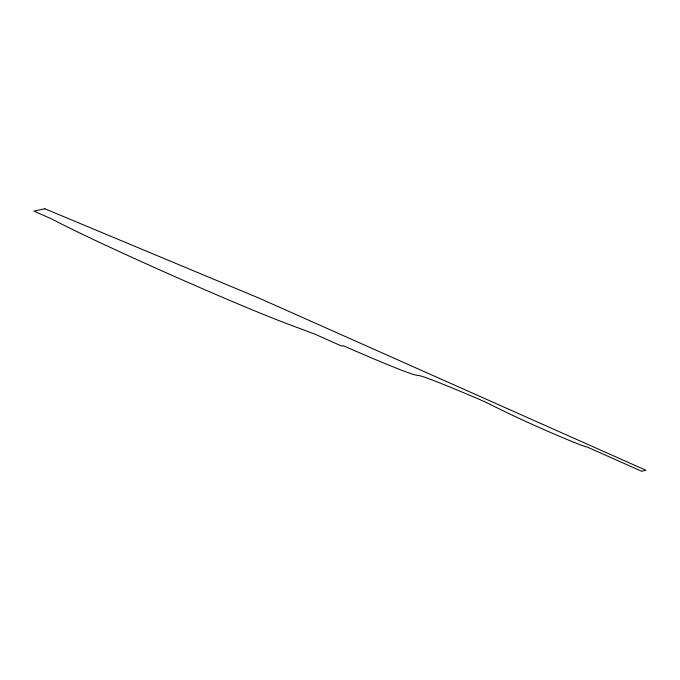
<?xml version="1.0" encoding="UTF-8"?>
<svg xmlns="http://www.w3.org/2000/svg" width="680" height="680" viewBox="0 0 680 680"><rect width="100%" height="100%" fill="white"/><g stroke="black" fill="none" stroke-linecap="round" stroke-linejoin="round"><path stroke-width="1.02" d="M44.812 208.751L34 211.097L52.181 219.181A144.772 4.803 23.9 0 0 167.671 273.428A144.772 4.803 23.9 0 0 289.544 324.64L314.373 333.931L341.64 346.06L343.281 345.703A86.649 2.873 23.9 0 0 415.505 374.977L418.897 375.53A98.422 3.264 23.9 0 1 485.486 402.041A212.415 7.046 23.9 0 0 503.089 410.771A51.212 1.7 23.9 0 0 553.443 433.721A51.212 1.7 23.9 0 0 587.095 446.981L641.631 471.248L646 470.296L259.428 298.299L44.812 208.751"/></g></svg>
